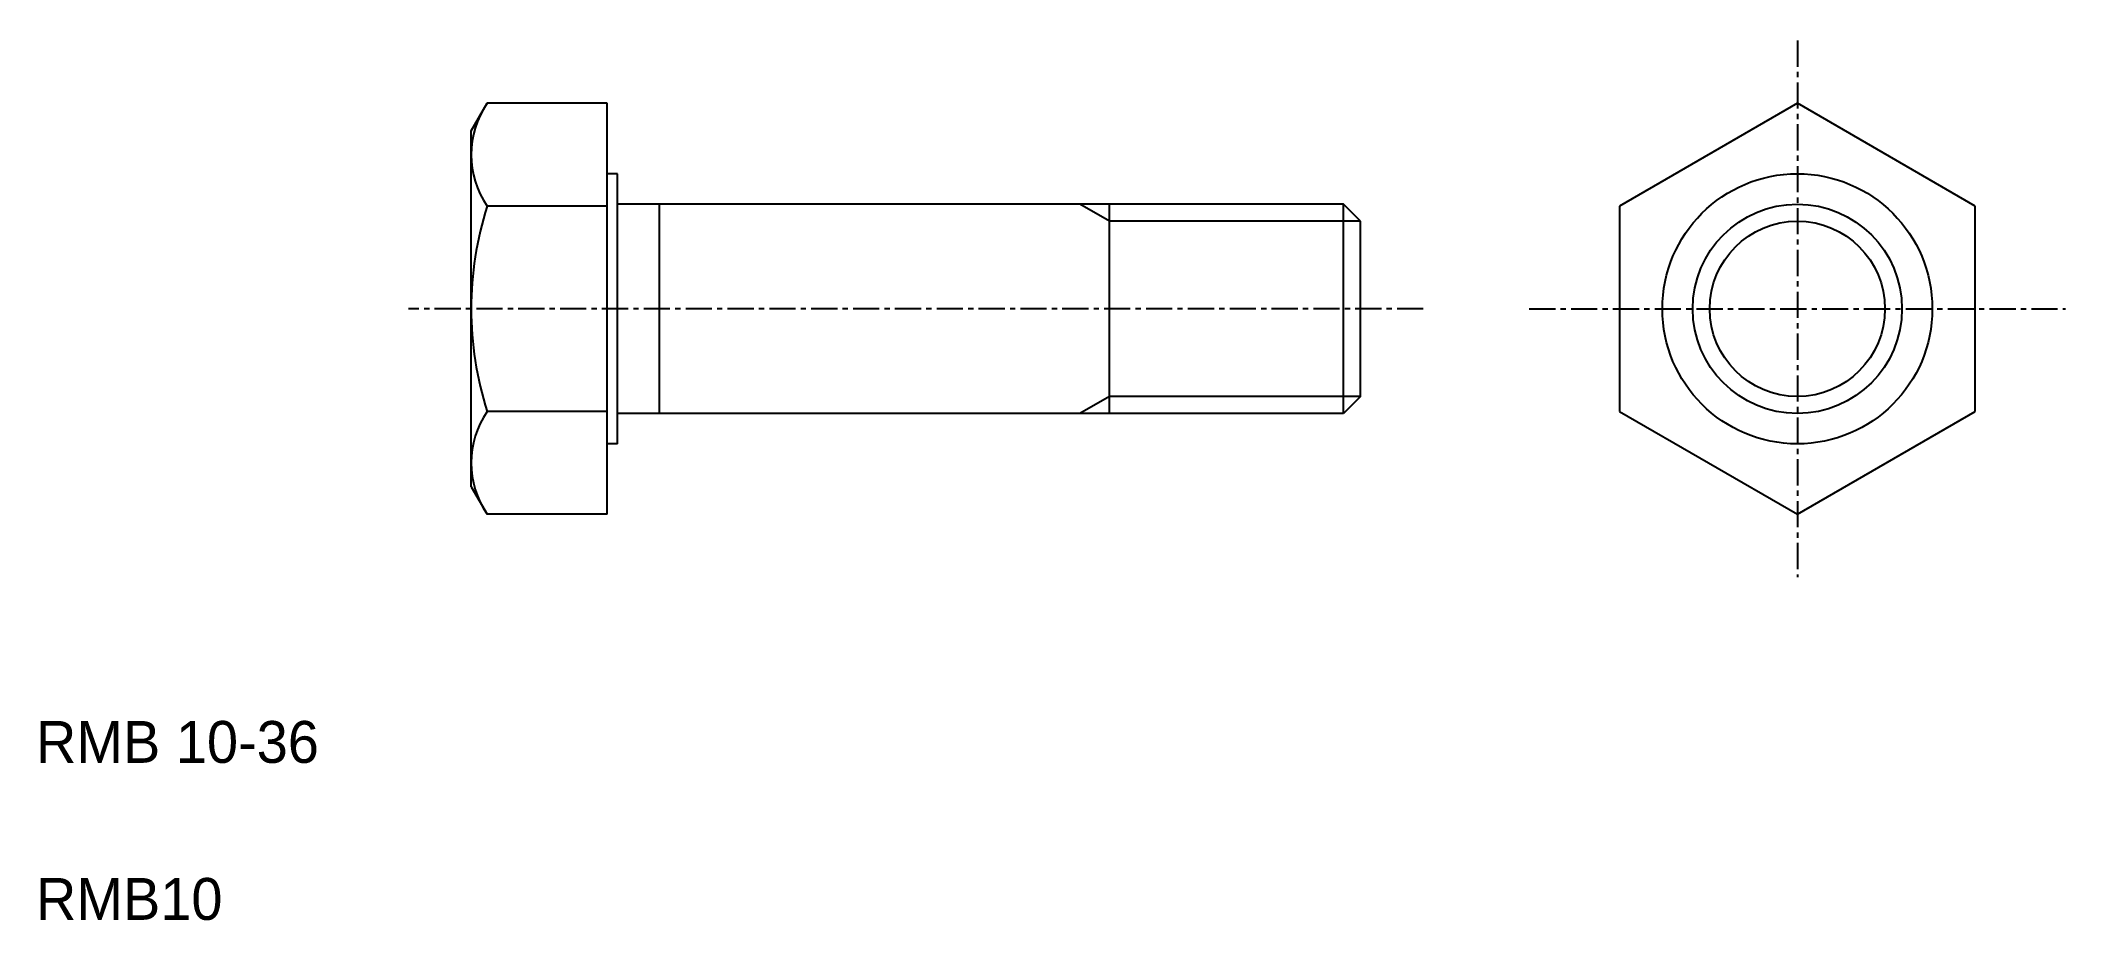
# Model space of a CAD drawing. Extents: x 5.2 to 102, y 5 to 47.
import ezdxf

# ---------------------------------------------------------------- set-up
doc = ezdxf.new("R2010")
doc.units = 0
doc.linetypes.add('CENTER', pattern=[2, 1.25, -0.25, 0.25, -0.25])
doc.layers.get('0').update_dxf_attribs({"linetype": 'CONTINUOUS'})
doc.layers.add('CENTER', color=1, linetype='CENTER')

msp = doc.modelspace()

# ---------------------------------------------------------------- linework, layer by layer
at = {"color": 7, "linetype": 'CONTINUOUS'}
for p, q in [((25.802, 42.688), (26.561, 44.003)), ((32.302, 44.003), (26.561, 44.003)), ((32.302, 24.373), (32.302, 44.003)), ((89.179, 44.003), (80.679, 39.095)), ((97.679, 39.095), (89.179, 44.003)), ((25.802, 25.688), (25.802, 42.688)), ((32.802, 40.638), (32.302, 40.638)), ((32.802, 27.738), (32.802, 40.638)), ((32.302, 39.095), (26.561, 39.095)), ((67.49, 39.188), (32.802, 39.188)), ((34.802, 29.188), (34.802, 39.188)), ((56.302, 29.188), (56.302, 39.188)), ((68.302, 38.376), (67.49, 39.188)), ((67.49, 29.188), (67.49, 39.188)), ((80.679, 39.095), (80.679, 29.28)), ((97.679, 29.28), (97.679, 39.095)), ((68.302, 30), (68.302, 38.376)), ((68.302, 34.188), (68.302, 34.188)), ((68.302, 32.094), (68.302, 32.094)), ((32.302, 29.28), (26.561, 29.28)), ((67.49, 29.188), (32.802, 29.188)), ((68.302, 30), (67.49, 29.188)), ((80.679, 29.28), (89.179, 24.373)), ((89.179, 24.373), (97.679, 29.28)), ((32.802, 27.738), (32.302, 27.738)), ((25.802, 25.688), (26.561, 24.373)), ((32.302, 24.373), (26.561, 24.373))]:
    msp.add_line(p, q, dxfattribs=at)
at = {"color": 3, "linetype": 'CONTINUOUS'}
for p, q in [((56.302, 38.376), (54.896, 39.188)), ((68.302, 38.376), (56.302, 38.376)), ((56.302, 30), (54.896, 29.188)), ((68.302, 30), (56.302, 30))]:
    msp.add_line(p, q, dxfattribs=at)
at = {"color": 7, "linetype": 'CONTINUOUS'}
for radius in [6.45, 5]:
    msp.add_circle((89.179, 34.188), radius, dxfattribs=at)
at = {"color": 3, "linetype": 'CONTINUOUS'}
msp.add_circle((89.179, 34.188), 4.188, dxfattribs=at)
at = {"color": 7, "linetype": 'CONTINUOUS'}
for centre, radius, start, end in [((30.139, 41.549), 4.339, 145.5581, 214.44169), ((42.045, 34.188), 16.242, 162.41478, 197.58704), ((30.139, 26.827), 4.339, 145.55831, 214.4419)]:
    msp.add_arc(centre, radius, start, end, dxfattribs=at)
at = {"layer": 'CENTER', "color": 1, "linetype": 'CENTER'}
for p, q in [((89.179, 47.003), (89.179, 21.373)), ((71.302, 34.188), (22.802, 34.188)), ((76.364, 34.188), (101.994, 34.188))]:
    msp.add_line(p, q, dxfattribs=at)

# ---------------------------------------------------------------- texts
at = {"color": 7, "linetype": 'CONTINUOUS'}
for s, p in [('RMB 10-36', (5, 12.5)), ('RMB10', (5, 5))]:
    msp.add_text(s, height=2, dxfattribs=at).set_placement(p)

doc.saveas('drawing.dxf')
